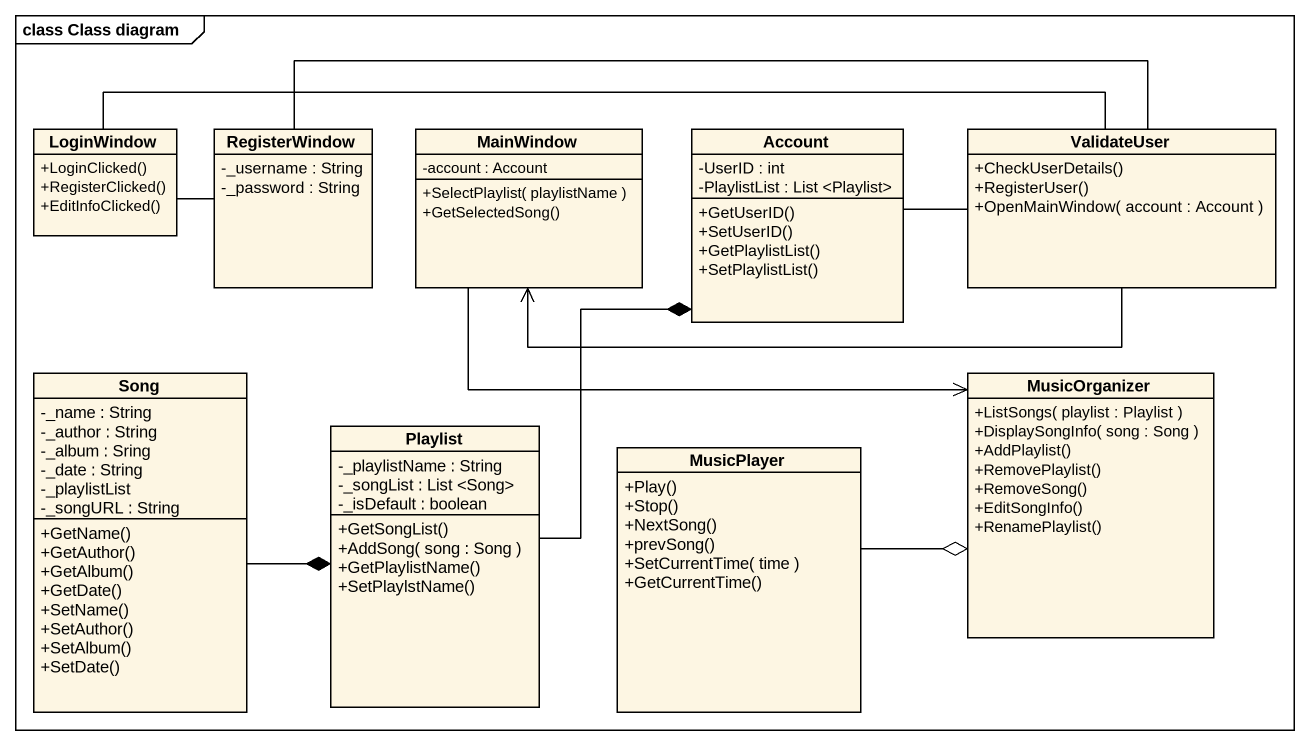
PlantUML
@startuml
mainframe class Class diagram
hide circle
hide empty members
skinparam classAttributeIconSize 0
class LoginWindow {
  +LoginClicked()
  +RegisterClicked()
  +EditInfoClicked()
}
class RegisterWindow {
  -_username : String
  -_password : String
}
class MainWindow {
  -account : Account
  +SelectPlaylist( playlistName )
  +GetSelectedSong()
}
class Account {
  -UserID : int
  -PlaylistList : List <Playlist>
  +GetUserID()
  +SetUserID()
  +GetPlaylistList()
  +SetPlaylistList()
}
class ValidateUser {
  +CheckUserDetails()
  +RegisterUser()
  +OpenMainWindow( account : Account )
}
class Song {
  -_name : String
  -_author : String
  -_album : Sring
  -_date : String
  -_playlistList
  -_songURL : String
  +GetName()
  +GetAuthor()
  +GetAlbum()
  +GetDate()
  +SetName()
  +SetAuthor()
  +SetAlbum()
  +SetDate()
}
class MusicOrganizer {
  +ListSongs( playlist : Playlist )
  +DisplaySongInfo( song : Song )
  +AddPlaylist()
  +RemovePlaylist()
  +RemoveSong()
  +EditSongInfo()
  +RenamePlaylist()
}
class Playlist {
  -_playlistName : String
  -_songList : List <Song>
  -_isDefault : boolean
  +GetSongList()
  +AddSong( song : Song )
  +GetPlaylistName()
  +SetPlaylstName()
}
class MusicPlayer {
  +Play()
  +Stop()
  +NextSong()
  +prevSong()
  +SetCurrentTime( time )
  +GetCurrentTime()
}
LoginWindow -right- RegisterWindow
LoginWindow -right- ValidateUser
RegisterWindow -right- ValidateUser
MainWindow -right-> MusicOrganizer
Account -right- ValidateUser
Account *-- Playlist
ValidateUser -left-> MainWindow
MusicOrganizer o-left- MusicPlayer
Playlist *-left- Song
@enduml
